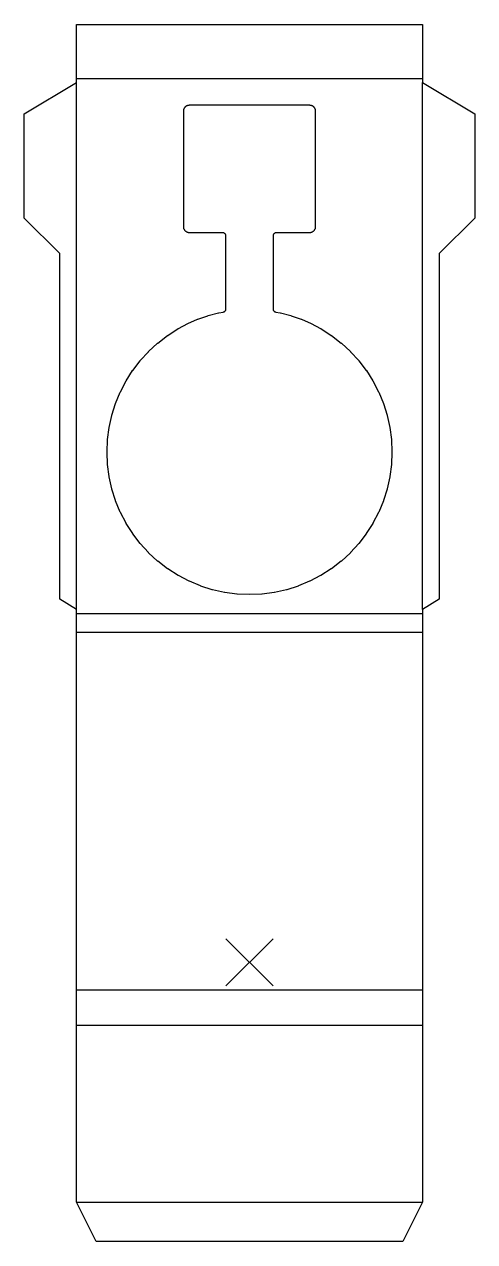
# Model space of a CAD drawing. Extents: x 8 to 123, y 8 to 318.
import ezdxf

# ---------------------------------------------------------------- set-up
doc = ezdxf.new("R2010")
doc.units = 0
doc.layers.add('RILLEN', color=5, linetype='Continuous')
doc.layers.add('SCHNEIDEN', color=1, linetype='Continuous')

msp = doc.modelspace()

# ---------------------------------------------------------------- linework, layer by layer
at = {"layer": 'RILLEN', "color": 5}
for points in [[(21.3, 303.75), (109.3, 303.75)], [(21.3, 168.75), (21.3, 302.75)], [(109.3, 168.75), (109.3, 302.75)], [(21.3, 167.75), (109.3, 167.75)], [(21.3, 163), (109.3, 163)], [(21.3, 72), (109.3, 72)], [(21.3, 63), (109.3, 63)], [(21.3, 18), (109.3, 18)]]:
    msp.add_lwpolyline(points, dxfattribs=at)
at = {"layer": 'SCHNEIDEN', "color": 1}
for points in [[(8, 268.25), (8, 268.25), (8, 294.77), (8, 294.77), (8, 294.77), (21.3, 302.75), (21.3, 302.75), (21.3, 302.75), (21.3, 302.75), (21.3, 302.75), (21.3, 302.75), (21.3, 302.75), (21.3, 302.75), (21.3, 302.75), (21.3, 302.75), (21.3, 302.75), (21.3, 317.5), (21.3, 317.5), (21.3, 317.5), (109.3, 317.5), (109.3, 317.5), (109.3, 317.5), (109.3, 302.75), (109.3, 302.75), (109.3, 302.75), (109.3, 302.75), (109.3, 302.75), (109.3, 302.75), (109.3, 302.75), (109.3, 302.75), (109.3, 302.75), (109.3, 302.75), (109.3, 302.75), (122.6, 294.77), (122.6, 294.77), (122.6, 294.77), (122.6, 268.25), (122.6, 268.25), (122.6, 268.25), (113.6, 259.25), (113.6, 259.25), (113.6, 259.25), (113.6, 259.25), (113.6, 259.25), (113.6, 259.25), (113.6, 259.25), (113.6, 259.25), (113.6, 259.25), (113.6, 171.33), (113.6, 171.33), (113.6, 171.33), (109.3, 168.75), (109.3, 168.75), (109.3, 168.75), (109.3, 168.75), (109.3, 168.75), (109.3, 168.75), (109.3, 168.75), (109.3, 168.75), (109.3, 168.75), (109.3, 168.75), (109.3, 168.75), (109.3, 18), (109.3, 18), (109.3, 18), (109.3, 18), (109.3, 18), (104.3, 8), (104.3, 8), (104.3, 8), (26.3, 8), (26.3, 8), (26.3, 8), (21.3, 18), (21.3, 18), (21.3, 18), (21.3, 18), (21.3, 18), (21.3, 168.75), (21.3, 168.75), (21.3, 168.75), (21.3, 168.75), (21.3, 168.75), (21.3, 168.75), (21.3, 168.75), (21.3, 168.75), (21.3, 168.75), (21.3, 168.75), (21.3, 168.75), (17, 171.33), (17, 171.33), (17, 171.33), (17, 259.25), (17, 259.25), (17, 259.25), (17, 259.25), (17, 259.25), (17, 259.25), (17, 259.25), (17, 259.25), (17, 259.25), (8, 268.25)], [(29.05, 208.72), (29.05, 208.78), (29.18, 211.84), (29.19, 211.91), (29.59, 214.96), (29.6, 215.03), (30.26, 218.04), (30.28, 218.1), (31.21, 221.06), (31.23, 221.12), (32.42, 224), (32.45, 224.07), (33.89, 226.84), (33.92, 226.9), (35.55, 229.46), (35.59, 229.52), (37.44, 231.94), (37.49, 232), (39.56, 234.27), (39.61, 234.32), (41.89, 236.43), (41.94, 236.47), (44.42, 238.38), (44.48, 238.42), (47.15, 240.13), (47.2, 240.16), (49.57, 241.41), (49.63, 241.44), (52.11, 242.51), (52.16, 242.53), (54.73, 243.42), (54.79, 243.44), (57.43, 244.13), (57.49, 244.15), (58.62, 244.35), (58.72, 244.38), (58.79, 244.4), (58.87, 244.43), (58.94, 244.47), (59, 244.52), (59.06, 244.57), (59.11, 244.63), (59.16, 244.7), (59.2, 244.76), (59.24, 244.83), (59.26, 244.91), (59.28, 244.99), (59.3, 245.06), (59.3, 245.16), (59.3, 263.68), (59.3, 263.78), (59.28, 263.86), (59.26, 263.93), (59.24, 264.01), (59.2, 264.08), (59.16, 264.14), (59.12, 264.21), (59.07, 264.27), (59.01, 264.32), (58.94, 264.36), (58.88, 264.41), (58.81, 264.44), (58.73, 264.46), (58.66, 264.48), (58.58, 264.5), (58.48, 264.5), (50.07, 264.5), (50.02, 264.5), (49.93, 264.51), (49.84, 264.52), (49.76, 264.53), (49.67, 264.55), (49.6, 264.57), (49.51, 264.6), (49.44, 264.63), (49.36, 264.67), (49.29, 264.71), (49.21, 264.76), (49.15, 264.8), (49.08, 264.86), (49.02, 264.91), (48.96, 264.97), (48.91, 265.03), (48.85, 265.1), (48.81, 265.16), (48.76, 265.24), (48.72, 265.31), (48.68, 265.39), (48.65, 265.46), (48.62, 265.55), (48.6, 265.62), (48.58, 265.71), (48.57, 265.79), (48.56, 265.88), (48.55, 265.97), (48.55, 266.02), (48.55, 295.48), (48.55, 295.53), (48.56, 295.62), (48.57, 295.71), (48.58, 295.79), (48.6, 295.88), (48.62, 295.95), (48.65, 296.04), (48.68, 296.11), (48.72, 296.19), (48.76, 296.26), (48.81, 296.33), (48.85, 296.4), (48.91, 296.47), (48.96, 296.53), (49.02, 296.59), (49.08, 296.64), (49.15, 296.7), (49.21, 296.74), (49.29, 296.79), (49.36, 296.83), (49.44, 296.87), (49.51, 296.9), (49.6, 296.93), (49.67, 296.95), (49.76, 296.97), (49.84, 296.98), (49.93, 296.99), (50.02, 297), (50.07, 297), (80.53, 297), (80.55, 297), (80.55, 297), (80.58, 297), (80.67, 296.99), (80.76, 296.98), (80.84, 296.97), (80.93, 296.95), (81, 296.93), (81.09, 296.9), (81.16, 296.87), (81.24, 296.83), (81.31, 296.79), (81.38, 296.74), (81.45, 296.7), (81.52, 296.64), (81.58, 296.59), (81.64, 296.53), (81.69, 296.47), (81.75, 296.4), (81.79, 296.33), (81.84, 296.26), (81.88, 296.19), (81.92, 296.11), (81.95, 296.04), (81.98, 295.95), (82, 295.88), (82.02, 295.79), (82.03, 295.71), (82.04, 295.62), (82.05, 295.53), (82.05, 295.49), (82.05, 266.02), (82.05, 265.97), (82.04, 265.88), (82.03, 265.79), (82.02, 265.71), (82, 265.62), (81.98, 265.55), (81.95, 265.46), (81.92, 265.39), (81.88, 265.31), (81.84, 265.24), (81.79, 265.17), (81.75, 265.1), (81.69, 265.03), (81.64, 264.97), (81.58, 264.91), (81.52, 264.86), (81.45, 264.8), (81.39, 264.76), (81.31, 264.71), (81.24, 264.67), (81.16, 264.63), (81.09, 264.6), (81, 264.57), (80.93, 264.55), (80.84, 264.53), (80.76, 264.52), (80.67, 264.51), (80.58, 264.5), (80.53, 264.5), (72.12, 264.5), (72.02, 264.5), (71.94, 264.48), (71.87, 264.46), (71.79, 264.44), (71.72, 264.41), (71.66, 264.36), (71.59, 264.32), (71.53, 264.27), (71.48, 264.21), (71.44, 264.14), (71.4, 264.08), (71.36, 264.01), (71.34, 263.93), (71.32, 263.86), (71.3, 263.78), (71.3, 263.68), (71.3, 245.16), (71.3, 245.06), (71.32, 244.99), (71.34, 244.91), (71.36, 244.83), (71.4, 244.76), (71.44, 244.7), (71.49, 244.63), (71.54, 244.57), (71.6, 244.52), (71.66, 244.47), (71.73, 244.43), (71.81, 244.4), (71.88, 244.38), (71.98, 244.35), (73.11, 244.15), (73.17, 244.14), (75.81, 243.44), (75.87, 243.42), (78.44, 242.53), (78.46, 242.53), (78.46, 242.53), (78.49, 242.51), (80.97, 241.44), (81.03, 241.41), (83.4, 240.16), (83.45, 240.13), (86.12, 238.42), (86.18, 238.38), (88.66, 236.47), (88.71, 236.43), (90.99, 234.32), (91.04, 234.27), (93.11, 232), (93.16, 231.94), (95.01, 229.52), (95.05, 229.46), (96.68, 226.9), (96.71, 226.84), (98.15, 224.07), (98.18, 224), (99.37, 221.12), (99.39, 221.06), (100.32, 218.11), (100.34, 218.04), (101, 215.03), (101.01, 214.96), (101.41, 211.91), (101.42, 211.85), (101.55, 208.78), (101.55, 208.72), (101.41, 205.63), (101.41, 205.56), (101.01, 202.5), (100.99, 202.43), (100.33, 199.41), (100.31, 199.34), (99.38, 196.4), (99.36, 196.33), (98.17, 193.47), (98.14, 193.41), (96.71, 190.66), (96.68, 190.6), (95.03, 188.02), (94.99, 187.96), (93.13, 185.52), (93.08, 185.47), (91, 183.19), (90.96, 183.14), (88.67, 181.04), (88.62, 181), (86.15, 179.1), (86.1, 179.06), (83.46, 177.38), (83.4, 177.34), (80.68, 175.92), (80.61, 175.89), (77.77, 174.71), (77.71, 174.69), (74.76, 173.76), (74.69, 173.74), (71.66, 173.06), (71.6, 173.05), (68.51, 172.64), (68.44, 172.64), (65.34, 172.5), (65.27, 172.5), (62.16, 172.64), (62.09, 172.64), (59, 173.05), (58.94, 173.06), (55.91, 173.74), (55.84, 173.76), (52.89, 174.69), (52.83, 174.71), (49.99, 175.89), (49.92, 175.92), (47.21, 177.34), (47.15, 177.38), (44.51, 179.06), (44.45, 179.1), (41.98, 181), (41.93, 181.04), (39.64, 183.14), (39.6, 183.19), (37.52, 185.47), (37.47, 185.52), (35.61, 187.96), (35.57, 188.02), (33.92, 190.6), (33.89, 190.66), (32.46, 193.41), (32.43, 193.47), (31.24, 196.33), (31.22, 196.4), (30.29, 199.34), (30.27, 199.41), (29.61, 202.43), (29.59, 202.5), (29.19, 205.56), (29.19, 205.63)]]:
    msp.add_lwpolyline(points, close=True, dxfattribs=at)
for points in [[(59.3, 73), (71.3, 85)], [(59.3, 85), (71.3, 73)]]:
    msp.add_lwpolyline(points, dxfattribs=at)

doc.saveas('drawing.dxf')
